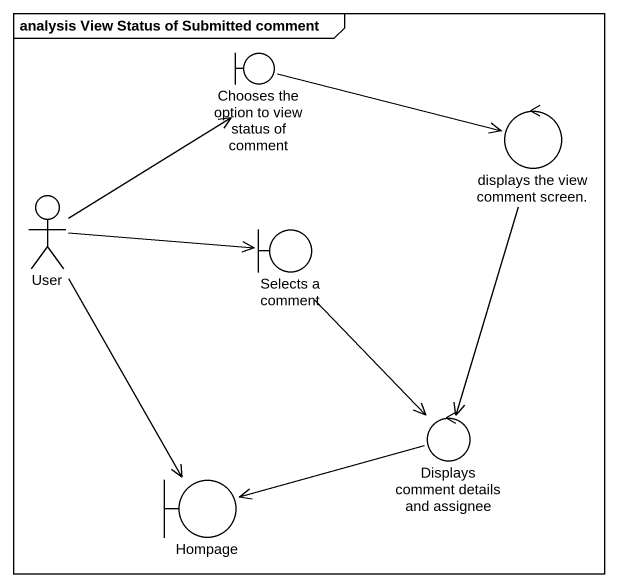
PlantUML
@startuml
mainframe analysis View Status of Submitted comment
boundary "Chooses the option to view status of comment" as Chooses_the_option_to_view
control "displays the view comment screen." as displays_the_view_comment
actor User
boundary "Selects a comment" as Selects_a_comment
control "Displays comment details and assignee" as Displays_comment_details
boundary Hompage
Chooses_the_option_to_view -right-> displays_the_view_comment
displays_the_view_comment --> Displays_comment_details
User -up-> Chooses_the_option_to_view
User -right-> Selects_a_comment
User --> Hompage
Selects_a_comment --> Displays_comment_details
Displays_comment_details -left-> Hompage
@enduml
